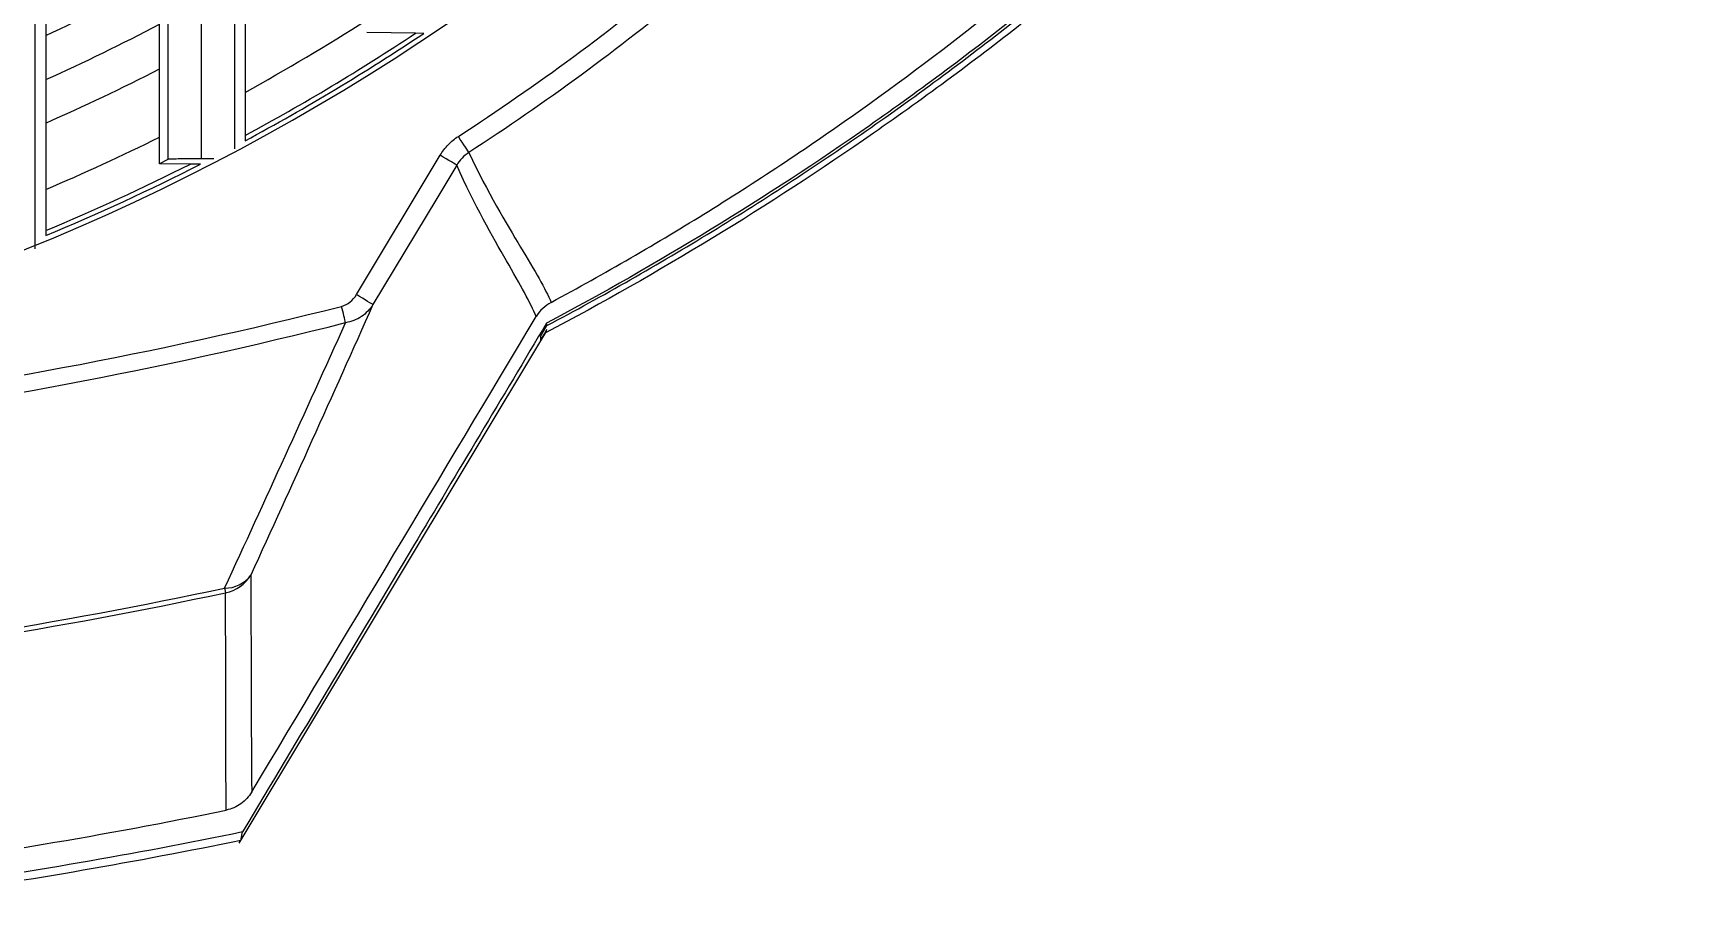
# Model space of a CAD drawing. Extents: x 9.3 to 87.2, y 1.1 to 68.8.
# Drawn here: x 82.111 to 84.659, y 22.919 to 24.251 of the extents above; entities that cross this region are included whole.
import ezdxf

# ---------------------------------------------------------------- set-up
doc = ezdxf.new("R2010")
doc.units = 0
doc.header["$MEASUREMENT"] = 0
doc.layers.add('OBJECT', color=7, linetype='CONTINUOUS')

msp = doc.modelspace()

# ---------------------------------------------------------------- linework, layer by layer
at = {"layer": 'OBJECT'}
for p, q in [((82.1304, 24.311), (82.1305, 24.247)), ((82.3063, 24.1954), (82.3064, 24.2645)), ((82.4386, 24.2673), (82.4386, 24.1591)), ((82.1305, 24.247), (82.1305, 24.1788)), ((82.702, 24.2504), (82.6266, 24.2515)), ((82.7147, 24.2502), (82.702, 24.2504)), ((82.3063, 24.0898), (82.3063, 24.1954)), ((82.1305, 24.1788), (82.1306, 24.1118)), ((82.4386, 24.1591), (82.4387, 24.0925)), ((82.1306, 24.1118), (82.1306, 24.0091)), ((82.3063, 24.049), (82.3063, 24.0898)), ((82.4387, 24.0925), (82.4387, 24.0843)), ((82.3191, 24.0556), (82.3063, 24.049)), ((82.6106, 23.8466), (82.7401, 24.0621)), ((82.3542, 24.0484), (82.3063, 24.049)), ((82.3698, 24.0482), (82.3542, 24.0484)), ((82.1306, 24.0091), (82.1307, 23.9456)), ((82.1307, 23.9456), (82.1307, 23.9378)), ((82.4296, 22.999), (82.9034, 23.788)), ((82.8949, 23.7818), (82.9051, 23.7988)), ((82.4325, 23.0057), (82.4347, 23.0163))]:
    msp.add_line(p, q, dxfattribs=at)
at = {"layer": 'OBJECT', "flags": 128}
for points in [[(82.7844, 24.0661), (82.7839, 24.0671), (82.7827, 24.0688), (82.7812, 24.0712), (82.7791, 24.0743), (82.7767, 24.078), (82.7741, 24.0822), (82.7712, 24.0866), (82.7682, 24.0912)], [(82.7657, 24.0467), (82.7649, 24.0472), (82.7632, 24.0482), (82.7607, 24.0497), (82.7575, 24.0517), (82.7537, 24.0539), (82.7494, 24.0565), (82.7449, 24.0593), (82.7401, 24.0621)], [(82.7657, 24.0467), (82.7348, 23.9953), (82.6362, 23.8312)], [(82.594, 23.8033), (82.5935, 23.8054), (82.5929, 23.8079), (82.5921, 23.8108), (82.5913, 23.8139), (82.5905, 23.8173), (82.5896, 23.8209), (82.5886, 23.8247), (82.5877, 23.8285)], [(82.6362, 23.8312), (82.6354, 23.8317), (82.6337, 23.8327), (82.6312, 23.8342), (82.628, 23.8361), (82.6242, 23.8384), (82.6199, 23.841), (82.6154, 23.8437), (82.6106, 23.8466)], [(82.407, 23.3931), (82.4073, 23.3918), (82.4075, 23.3906), (82.4077, 23.3895), (82.4079, 23.3886), (82.4081, 23.3877), (82.4083, 23.387), (82.4084, 23.3864), (82.4085, 23.3859)]]:
    msp.add_lwpolyline(points, dxfattribs=at)
at = {"layer": 'OBJECT'}
for centre, radius, start, end in [((80.8209, 27.0888), 3.42, 270.3351, 319.7434), ((80.8209, 27.0888), 3.129, 294.7419, 298.3433), ((80.8209, 27.0888), 3.1911, 294.2304, 297.7431), ((80.8209, 27.0888), 3.3466, 298.9073, 302.6536), ((80.8209, 27.0888), 3.4051, 298.3659, 303.5341), ((80.8209, 27.0888), 3.4123, 298.3007, 303.7107), ((80.8209, 27.0888), 3.2524, 293.7462, 297.1758), ((80.8209, 27.0888), 3.3466, 293.0392, 296.3492), ((80.8209, 27.0888), 3.4051, 292.622, 296.7627), ((80.8209, 27.0888), 3.4123, 292.5716, 296.9949), ((80.8209, 30.8378), 7.2285, 270.15853, 284.14739), ((80.8209, 30.8378), 7.2545, 270.15796, 284.14739), ((80.8209, 30.8378), 7.6117, 270.15055, 282.02709), ((82.4077, 23.4426), 0.0495, 269.1983, 323.5642), ((82.3964, 23.4447), 0.06, 281.672, 328.374), ((80.8209, 30.8378), 7.6191, 270.1504, 282.02709), ((80.8209, 30.8378), 7.998, 278.06732, 281.62222)]:
    msp.add_arc(centre, radius, start, end, dxfattribs=at)
for points, knots in [([(82.3191, 26.4132), (82.3191, 26.3377), (82.3191, 26.1698), (82.3191, 25.9301), (82.3191, 25.6901), (82.3191, 25.4717), (82.3191, 25.2755), (82.3191, 25.0839), (82.3191, 24.8874), (82.3191, 24.6812), (82.3191, 24.4724), (82.3191, 24.2609), (82.3191, 24.1247), (82.3191, 24.0556)], [0, 0, 0, 0, 0.07671, 0.17069, 0.2599, 0.344156, 0.423483, 0.498142, 0.588778, 0.681635, 0.782036, 0.889234, 1, 1, 1, 1]), ([(82.4226, 24.0721), (82.4226, 24.14), (82.4226, 24.2788), (82.4226, 24.4971), (82.4226, 24.718), (82.4226, 24.9375), (82.4226, 25.1657), (82.4226, 25.3952), (82.4226, 25.6365), (82.4226, 25.8833), (82.4226, 26.1393), (82.4226, 26.3229), (82.4226, 26.4108)], [0, 0, 0, 0, 0.109728, 0.223969, 0.330106, 0.428501, 0.526094, 0.629905, 0.717645, 0.810869, 0.909484, 1, 1, 1, 1]), ([(84.6591, 25.3578), (84.5472, 25.1934), (84.4257, 25.0365), (84.2291, 24.8123), (84.1614, 24.7397), (84.0217, 24.5987), (83.9498, 24.5303), (83.8387, 24.431), (83.8011, 24.3984), (83.7251, 24.3346), (83.6867, 24.3033), (83.5702, 24.2113), (83.4908, 24.1525), (83.2476, 23.9833), (83.0787, 23.8803), (82.903, 23.7874)], [0, 0, 0, 0, 0.25, 0.25, 0.375, 0.375, 0.5, 0.5, 0.5625, 0.5625, 0.625, 0.625, 0.75, 0.75, 1, 1, 1, 1]), ([(84.6256, 25.3559), (84.517, 25.1934), (84.3988, 25.0383), (84.2076, 24.8171), (84.1414, 24.7452), (84.0047, 24.6055), (83.9343, 24.5379), (83.7891, 24.4069), (83.7146, 24.3438), (83.5618, 24.2221), (83.4834, 24.1636), (83.2437, 23.9959), (83.0774, 23.8942), (82.9046, 23.8027)], [0, 0, 0, 0, 0.25, 0.25, 0.375, 0.375, 0.5, 0.5, 0.625, 0.625, 0.75, 0.75, 1, 1, 1, 1]), ([(82.9051, 23.7988), (82.9917, 23.8447), (83.0768, 23.8932), (83.2438, 23.9953), (83.3257, 24.0489), (83.4864, 24.1612), (83.5649, 24.2198), (83.7181, 24.3416), (83.7929, 24.4049), (83.9385, 24.5361), (84.0091, 24.6038), (84.1462, 24.7435), (84.2126, 24.8155), (84.4052, 25.0377), (84.5244, 25.1936), (84.6336, 25.3564)], [0, 0, 0, 0, 0.125, 0.125, 0.25, 0.25, 0.375, 0.375, 0.5, 0.5, 0.625, 0.625, 0.75, 0.75, 1, 1, 1, 1]), ([(82.9116, 23.8347), (82.9943, 23.8792), (83.0755, 23.9263), (83.2349, 24.0253), (83.3132, 24.0774), (83.5423, 24.2404), (83.6879, 24.3581), (83.8609, 24.5167), (83.895, 24.549), (83.9621, 24.6144), (83.9951, 24.6476), (84.0924, 24.7486), (84.1551, 24.8178), (84.2761, 24.96), (84.3345, 25.0329), (84.4467, 25.1826), (84.5007, 25.2593), (84.5523, 25.3378)], [0, 0, 0, 0, 0.125, 0.125, 0.25, 0.25, 0.5, 0.5, 0.5625, 0.5625, 0.625, 0.625, 0.75, 0.75, 0.875, 0.875, 1, 1, 1, 1]), ([(82.3709, 24.682), (82.3709, 24.6237), (82.3709, 24.5035), (82.3709, 24.2924), (82.3709, 24.1468), (82.3709, 24.0565)], [0, 0, 0, 0, 0.2635522, 0.5429809, 1, 1, 1, 1]), ([(82.7682, 24.0912), (82.8289, 24.1305), (82.8883, 24.1716), (83.0046, 24.2575), (83.0613, 24.3021), (83.2272, 24.4407), (83.3319, 24.5396), (83.4309, 24.645)], [0, 0, 0, 0, 0.25, 0.25, 0.5, 0.5, 1, 1, 1, 1]), ([(83.4309, 24.6018), (83.3339, 24.5002), (83.2315, 24.4048), (83.0697, 24.2707), (83.0144, 24.2275), (82.9012, 24.1443), (82.8434, 24.1044), (82.7844, 24.0661)], [0, 0, 0, 0, 0.5, 0.5, 0.75, 0.75, 1, 1, 1, 1]), ([(82.1134, 24.5367), (82.1134, 24.5367), (82.1134, 24.4173), (82.1135, 24.2628), (82.1136, 24.058), (82.1137, 23.9629), (82.1137, 23.9172)], [0, 0, 0, 0, 0.000003, 0.509023, 0.764264, 1, 1, 1, 1]), ([(82.7401, 24.0621), (82.7437, 24.068), (82.7479, 24.0734), (82.7573, 24.0832), (82.7625, 24.0875), (82.7682, 24.0912)], [0, 0, 0, 0, 0.5, 0.5, 1, 1, 1, 1]), ([(82.3709, 24.0565), (82.3681, 24.0564), (82.3595, 24.0564), (82.3454, 24.0564), (82.3314, 24.0562), (82.3216, 24.0559), (82.32, 24.0557), (82.3191, 24.0556)], [0, 0, 0, 0, 0.104398, 0.322549, 0.545855, 0.772704, 1, 1, 1, 1]), ([(82.3902, 24.0564), (82.3893, 24.0564), (82.3836, 24.0564), (82.3767, 24.0564), (82.3709, 24.0565)], [0, 0, 0, 0, 0.144717, 1, 1, 1, 1]), ([(82.7844, 24.0661), (82.7806, 24.0637), (82.7771, 24.0608), (82.7709, 24.0543), (82.7681, 24.0506), (82.7657, 24.0467)], [0, 0, 0, 0, 0.5, 0.5, 1, 1, 1, 1]), ([(82.7844, 24.0661), (82.8141, 24.0037), (82.842, 23.957), (82.8754, 23.9018), (82.8851, 23.8857), (82.9009, 23.8573), (82.9071, 23.8451), (82.9116, 23.8347)], [0, 0, 0, 0, 0.5, 0.5, 0.75, 0.75, 1, 1, 1, 1]), ([(82.8885, 23.8127), (82.8842, 23.8231), (82.8781, 23.8354), (82.8627, 23.864), (82.8533, 23.8802), (82.821, 23.9362), (82.7942, 23.9834), (82.7657, 24.0467)], [0, 0, 0, 0, 0.25, 0.25, 0.5, 0.5, 1, 1, 1, 1]), ([(82.5877, 23.8285), (82.5925, 23.8297), (82.597, 23.8321), (82.6048, 23.8384), (82.608, 23.8423), (82.6106, 23.8466)], [0, 0, 0, 0, 0.5, 0.5, 1, 1, 1, 1]), ([(82.6362, 23.8312), (82.6316, 23.8239), (82.6256, 23.8176), (82.611, 23.8079), (82.6028, 23.8047), (82.594, 23.8033)], [0, 0, 0, 0, 0.5, 0.5, 1, 1, 1, 1]), ([(82.9116, 23.8347), (82.9068, 23.8321), (82.9025, 23.829), (82.8947, 23.8216), (82.8913, 23.8173), (82.8885, 23.8127)], [0, 0, 0, 0, 0.5, 0.5, 1, 1, 1, 1]), ([(82.9046, 23.8027), (82.8361, 23.6879), (82.7675, 23.5732), (82.699, 23.4585), (82.6109, 23.3111), (82.5228, 23.1637), (82.4347, 23.0163)], [0, 0, 0, 0, 0.01018856, 0.01018856, 0.01018856, 0.02327874, 0.02327874, 0.02327874, 0.02327874]), ([(82.9033, 23.7881), (82.9037, 23.7887), (82.9044, 23.7901), (82.9047, 23.7919), (82.9049, 23.7928)], [0, 0, 0, 0, 0.483982, 1, 1, 1, 1]), ([(82.4475, 23.4132), (82.4478, 23.3314), (82.4479, 23.2625), (82.4482, 23.1786), (82.4483, 23.154), (82.4486, 23.1112), (82.4488, 23.093), (82.4489, 23.0781)], [0, 0, 0, 0, 0.5, 0.5, 0.75, 0.75, 1, 1, 1, 1]), ([(82.4094, 23.0501), (82.4093, 23.065), (82.4092, 23.0832), (82.4089, 23.1261), (82.4088, 23.1508), (82.4087, 23.2348), (82.4087, 23.3039), (82.4085, 23.3859)], [0, 0, 0, 0, 0.25, 0.25, 0.5, 0.5, 1, 1, 1, 1]), ([(82.4489, 23.0781), (82.4467, 23.0745), (82.4442, 23.0712), (82.4386, 23.0651), (82.4355, 23.0624), (82.4253, 23.0552), (82.4176, 23.0518), (82.4094, 23.0501)], [0, 0, 0, 0, 0.25, 0.25, 0.5, 0.5, 1, 1, 1, 1])]:
    msp.add_open_spline(points, degree=3, knots=knots, dxfattribs=at)
for points in [[(82.6362, 23.8312), (82.5735, 23.6905), (82.5107, 23.5513), (82.4475, 23.4132)], [(82.407, 23.3931), (82.4696, 23.5286), (82.5318, 23.6653), (82.594, 23.8033)], [(82.4489, 23.0781), (82.5954, 23.323), (82.742, 23.5678), (82.8885, 23.8127)], [(82.9051, 23.7988), (82.905, 23.8001), (82.9048, 23.8013), (82.9046, 23.8027)], [(82.9049, 23.7928), (82.9015, 23.7872), (82.8982, 23.7816), (82.8949, 23.7761)], [(82.8949, 23.7818), (82.8949, 23.7793), (82.8949, 23.7774), (82.8949, 23.7761)], [(81.8424, 22.955), (82.0326, 22.9798), (82.2216, 23.0115), (82.4094, 23.0501)], [(82.4347, 23.0163), (82.267, 22.9818), (82.0983, 22.9527), (81.9287, 22.929)]]:
    msp.add_open_spline(points, degree=3, dxfattribs=at)

doc.saveas('drawing.dxf')
